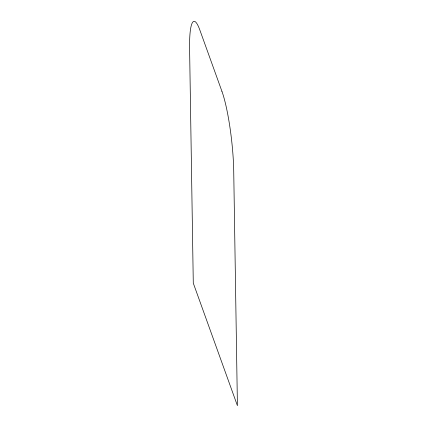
<?xml version="1.0" encoding="UTF-8"?>
<svg xmlns="http://www.w3.org/2000/svg" width="427" height="427" viewBox="0 0 427 427"><rect width="100%" height="100%" fill="white"/><g stroke="black" fill="none" stroke-linecap="round" stroke-linejoin="round"><path stroke-width="0.64" d="M221.923 91.319L199.857 30.055A58.446 8.908 83.5 0 0 189.599 48.763L193.282 283.122L237.412 405.65L233.729 171.291A58.446 8.908 83.5 0 0 221.923 91.319"/></g></svg>
